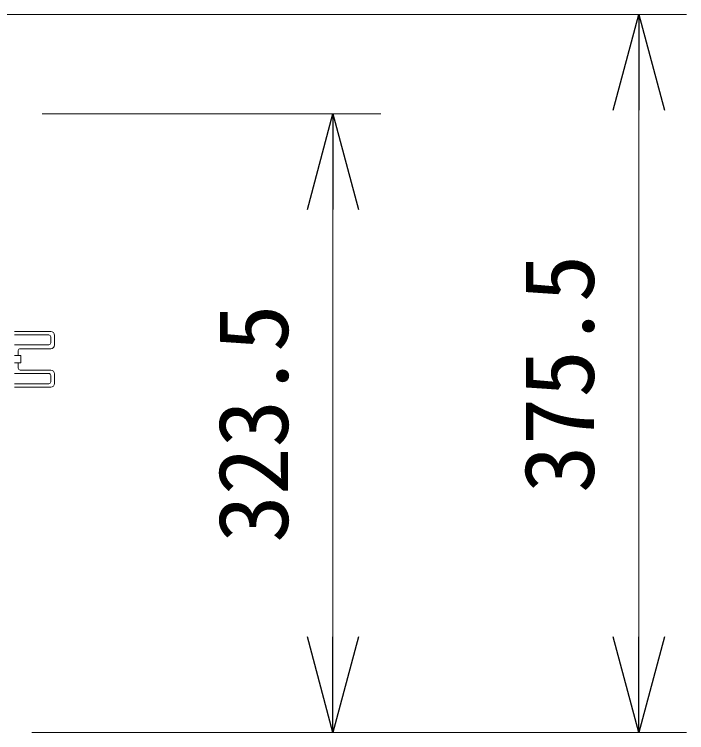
# Model space of a CAD drawing. Units: millimetres, scale not verified. Extents: x -63 to 62, y -56 to 57.
# Drawn here: x -17.68 to -0.09, y 16.35 to 35.13 of the extents above; entities that cross this region are included whole.
import ezdxf
from ezdxf.enums import TextEntityAlignment as Align

# ---------------------------------------------------------------- set-up
doc = ezdxf.new("R2010")
doc.units = ezdxf.units.MM
doc.header["$LTSCALE"] = 0.125
doc.layers.add('0-0_0', color=7, linetype='Continuous')
doc.layers.add('0-4_SUNPO', color=3, linetype='Continuous', lineweight=18)
doc.layers.add('0-5_GAIKEI', color=1, linetype='Continuous', lineweight=18)
doc.styles.add('ＭＳ ゴシック', font='')
doc.styles.get('ＭＳ ゴシック').set_extended_font_data('MS Gothic')

# ---------------------------------------------------------------- blocks, each defined once
blk = doc.blocks.new('_Open30')
at = {"layer": '0-0_0'}
blk.add_line((0, 0), (-1, 0), dxfattribs=at)
blk.add_lwpolyline([(-1, 0.26795), (0, 0), (-1, -0.26795)], dxfattribs=at)
blk = doc.blocks.new('D1')
at = {"layer": '0-4_SUNPO'}
for p, q in [((47.5545, 94.0287), (56.4083, 94.0287)), ((55.1583, 80.3537), (55.1583, 91.5287)), ((47.2806, 77.8537), (56.4083, 77.8537))]:
    blk.add_line(p, q, dxfattribs=at)
at = {"layer": '0-4_SUNPO', "xscale": 2.5, "yscale": 2.5}
for p, rotation in [((55.1583, 94.0287), 90), ((55.1583, 77.8537), 270)]:
    blk.add_blockref('_Open30', p, dxfattribs=dict(at, rotation=rotation))
at = {"layer": '0-4_SUNPO', "color": 7, "style": 'ＭＳ ゴシック'}
blk.add_text('323.5', height=1.833, rotation=90, dxfattribs=at).set_placement((54.5333, 82.8162), align=Align.BOTTOM_LEFT)
blk = doc.blocks.new('D2')
at = {"layer": '0-4_SUNPO'}
for p, q in [((39.2746, 96.6287), (64.4083, 96.6287)), ((63.1583, 94.1287), (63.1583, 80.3537)), ((47.2806, 77.8537), (64.4083, 77.8537))]:
    blk.add_line(p, q, dxfattribs=at)
at = {"layer": '0-4_SUNPO', "xscale": 2.5, "yscale": 2.5}
for p, rotation in [((63.1583, 96.6287), 90), ((63.1583, 77.8537), 270)]:
    blk.add_blockref('_Open30', p, dxfattribs=dict(at, rotation=rotation))
at = {"layer": '0-4_SUNPO', "color": 7, "style": 'ＭＳ ゴシック'}
blk.add_text('375.5', height=1.833, rotation=90, dxfattribs=at).set_placement((62.5333, 84.1162), align=Align.BOTTOM_LEFT)

msp = doc.modelspace()

# ---------------------------------------------------------------- linework, layer by layer
at = {"layer": '0-5_GAIKEI'}
for p, q in [((-17.6759, 26.838), (-16.7241, 26.838)), ((-17.6757, 26.7483), (-16.7748, 26.7483)), ((-16.7248, 26.6983), (-16.7248, 26.5411)), ((-16.6241, 26.738), (-16.6241, 26.4903)), ((-16.7748, 26.4911), (-17.6759, 26.4911)), ((-17.5752, 26.2114), (-17.5752, 26.3403)), ((-16.7241, 26.3903), (-17.5252, 26.3903)), ((-17.6758, 26.2114), (-17.508, 26.2114)), ((-17.508, 26.2114), (-17.508, 26.0211)), ((-17.6757, 26.0211), (-17.508, 26.0211)), ((-17.5752, 26.0211), (-17.5752, 25.8808)), ((-17.6759, 25.7413), (-16.7747, 25.7413)), ((-16.7241, 25.8308), (-17.5252, 25.8308)), ((-16.6241, 25.7308), (-16.6241, 25.4835)), ((-16.7247, 25.6913), (-16.7247, 25.5227)), ((-17.6759, 25.4727), (-16.7747, 25.4727)), ((-17.6757, 25.3835), (-16.7241, 25.3835))]:
    msp.add_line(p, q, dxfattribs=at)
for centre, radius, start, end in [((-16.7748, 26.6983), 0.05, 0, 90), ((-16.7241, 26.738), 0.1, 0, 90), ((-16.7748, 26.5411), 0.05, 270, 0), ((-16.7241, 26.4903), 0.1, 270, 0), ((-17.5252, 26.3403), 0.05, 90, 180), ((-17.5252, 25.8808), 0.05, 180, 270), ((-16.7747, 25.6913), 0.05, 0, 90), ((-16.7241, 25.7308), 0.1, 0, 90), ((-16.7747, 25.5227), 0.05, 270, 0), ((-16.7241, 25.4835), 0.1, 270, 0)]:
    msp.add_arc(centre, radius, start, end, dxfattribs=at)

# ---------------------------------------------------------------- block references
at = {"layer": '0-4_SUNPO'}
for name in ['D2', 'D1']:
    msp.add_blockref(name, (-64.5005, -61.4999), dxfattribs=at)

doc.saveas('drawing.dxf')
